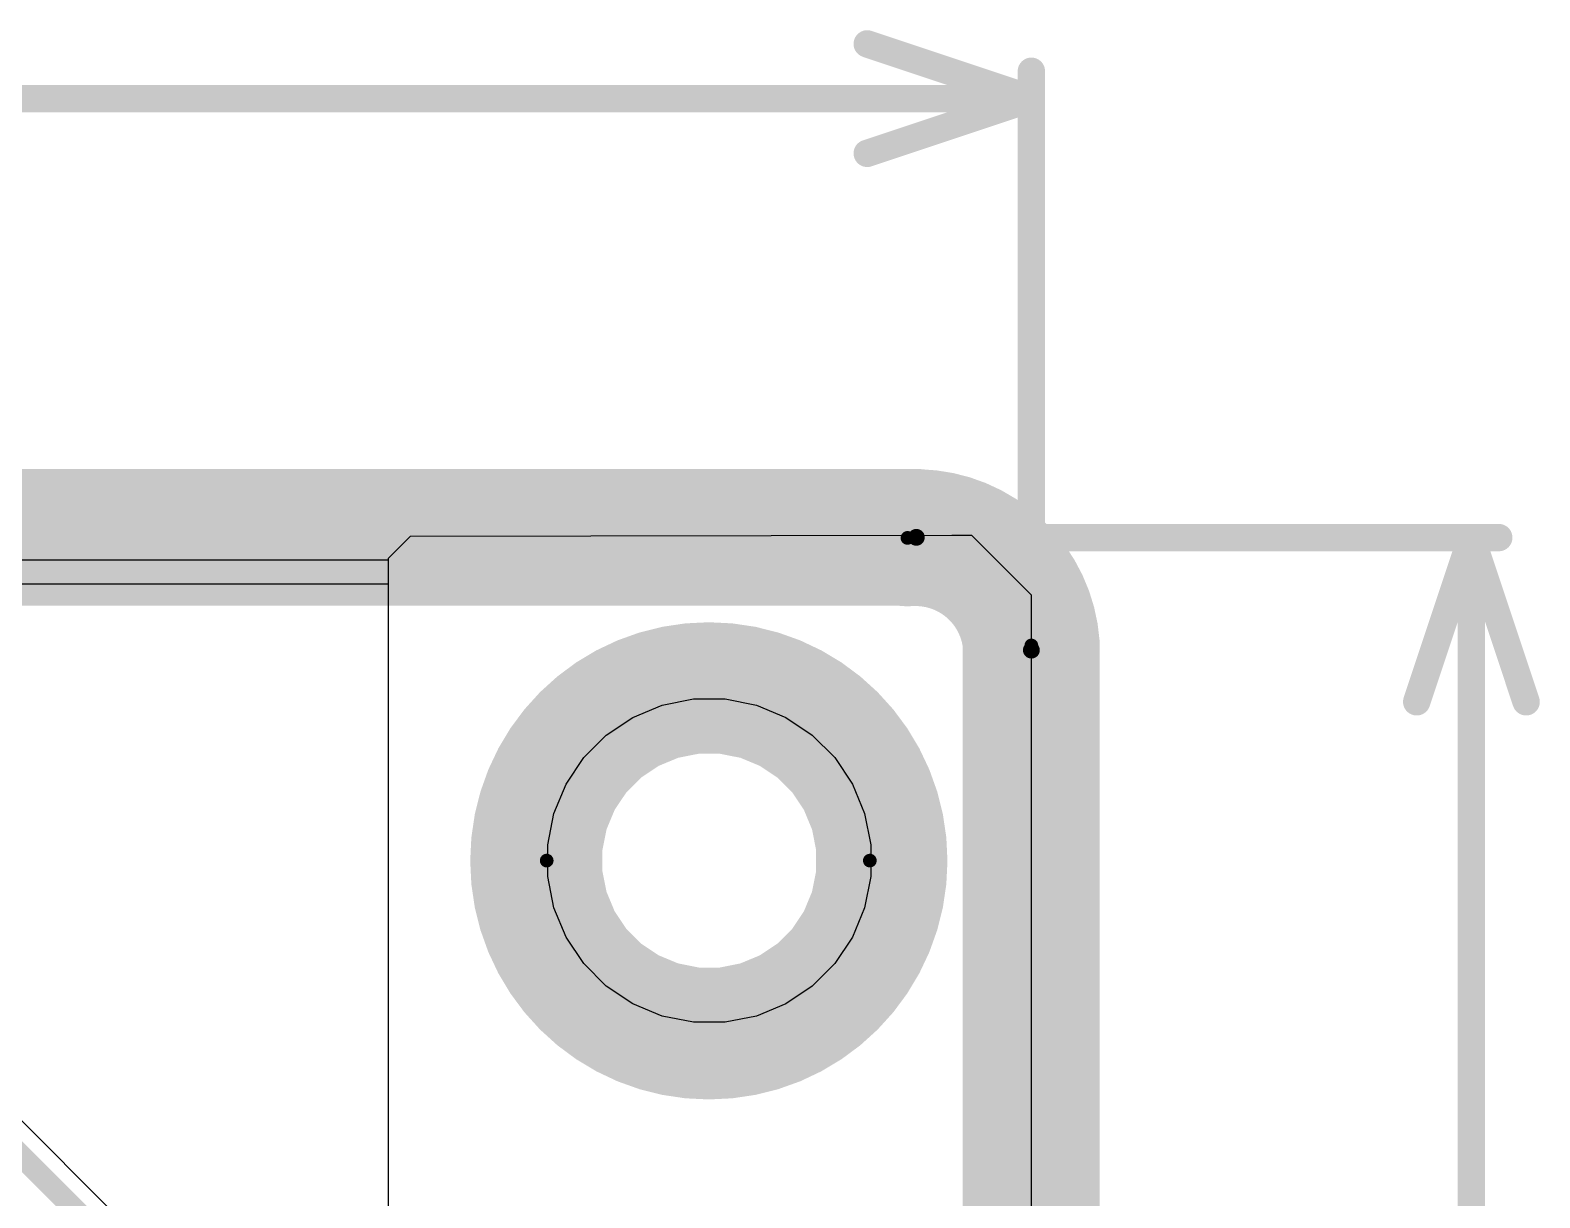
# Model space of a CAD drawing. Header units: inches. Extents: x -0.16 to 1.47, y -0.24 to 2.31.
# Drawn here: x 0.908 to 1.46, y 1.879 to 2.306 of the extents above; entities that cross this region are included whole.
import ezdxf

# ---------------------------------------------------------------- set-up
doc = ezdxf.new("R2010")
doc.units = ezdxf.units.IN
doc.header["$MEASUREMENT"] = 0
for name, color, linetype in [('Bottom Layer', 5, 'Continuous'), ('Bottom Overlay', 54, 'Continuous'), ('GND', 76, 'Continuous'), ('Keep-Out Layer', 6, 'Continuous'), ('Multi-Layer', 9, 'Continuous'), ('POWER', 16, 'Continuous'), ('Top Layer', 1, 'Continuous'), ('Top Overlay', 2, 'Continuous')]:
    doc.layers.add(name, color=color, linetype=linetype)

msp = doc.modelspace()

# ---------------------------------------------------------------- linework, layer by layer
at = {"layer": 'Bottom Layer'}
for p, q in [((1.04683, 2.12082), (1.03879, 2.11278)), ((1.24492, 2.1211), (1.04683, 2.12082)), ((1.25218, 2.1211), (1.24492, 2.1211)), ((1.27394, 2.09933), (1.25218, 2.1211)), ((-0.07399, 2.11224), (1.03879, 2.11224)), ((1.03879, 2.11278), (1.03879, 1.45478)), ((1.03879, 2.11224), (1.03879, 1.45478)), ((1.27394, 1.45393), (1.27394, 2.09933)), ((1.00149, 1.81065), (0.84349, 1.96865))]:
    msp.add_line(p, q, dxfattribs=at)
at = {"layer": 'Bottom Layer', "const_width": 0.008}
msp.add_lwpolyline([(0.837, 1.96216), (0.995, 1.80416)], dxfattribs=at)
at = {"layer": 'Bottom Overlay', "const_width": 0.05}
for points in [[(-0.09521, 2.12048), (1.23189, 2.12048)], [(-0.09521, 2.12048), (1.23189, 2.12048)], [(1.27394, -0.07282), (1.27394, 2.07928)]]:
    msp.add_lwpolyline(points, dxfattribs=at)
msp.add_lwpolyline([(1.22864, 2.12028, -0.414214), (1.27394, 2.08098)], format="xyb", dxfattribs=at)
msp.add_lwpolyline([(1.22864, 2.12028, -0.414214), (1.27394, 2.08098)], format="xyb", dxfattribs=at)
at = {"layer": 'Bottom Overlay'}
for points, const_width in [([(1.21614, 2.12028, 1), (1.24114, 2.12028, 1)], 0.025), ([(1.21614, 2.12028, 1), (1.24114, 2.12028, 1)], 0.025), ([(1.21939, 2.12048, 1), (1.24439, 2.12048, 1)], 0.025), ([(1.21939, 2.12048, 1), (1.24439, 2.12048, 1)], 0.025), ([(1.26144, 2.08098, 1), (1.28644, 2.08098, 1)], 0.025), ([(1.26144, 2.08098, 1), (1.28644, 2.08098, 1)], 0.025), ([(1.26144, 2.07928, 1), (1.28644, 2.07928, 1)], 0.025), ([(1.23567, 2.00228, 1), (1.07631, 2.00228, 1)], 0.015), ([(1.07256, 2.00228, 1), (1.08006, 2.00228, 1)], 0.0075), ([(1.23192, 2.00228, 1), (1.23942, 2.00228, 1)], 0.0075)]:
    msp.add_lwpolyline(points, format="xyb", close=True, dxfattribs=dict(at, const_width=const_width))
at = {"layer": 'GND'}
for p, q in [((1.04683, 2.12082), (1.03879, 2.11278)), ((1.24492, 2.1211), (1.04683, 2.12082)), ((1.25218, 2.1211), (1.24492, 2.1211)), ((1.27394, 2.09933), (1.25218, 2.1211)), ((1.03879, 2.11278), (1.03879, 1.45478)), ((-0.09204, 2.10348), (1.03879, 2.10348)), ((1.03879, 2.10348), (1.03879, 1.45478)), ((1.27394, 1.45393), (1.27394, 2.09933))]:
    msp.add_line(p, q, dxfattribs=at)
for points, const_width in [([(-0.09521, 2.12358), (1.23189, 2.12358)], 0.04), ([(1.23189, 2.12358), (1.23389, 2.12285)], 0.04), ([(1.23389, 2.12285), (1.23796, 2.12264)], 0.04), ([(1.23796, 2.12264), (1.24591, 2.12077)], 0.04), ([(1.24591, 2.12077), (1.25339, 2.1175)], 0.04), ([(1.25339, 2.1175), (1.26016, 2.11293)], 0.04), ([(1.26016, 2.11293), (1.26599, 2.10722)], 0.04), ([(1.26599, 2.10722), (1.2707, 2.10055)], 0.04), ([(1.2707, 2.10055), (1.27412, 2.09314)], 0.04), ([(1.27412, 2.09314), (1.27616, 2.08523)], 0.04), ([(1.27394, -0.07282), (1.27394, 2.07928)], 0.05), ([(1.27394, -0.07282), (1.27394, 2.07928)], 0.05), ([(1.27616, 2.08523), (1.27645, 2.08116)], 0.04), ([(1.27645, 2.08116), (1.27704, 2.07928)], 0.04), ([(1.27704, -0.07282), (1.27704, 2.07928)], 0.04), ([(1.13897, 2.05916), (1.15038, 2.06142)], 0.04), ([(1.15038, 2.06142), (1.16202, 2.06142)], 0.04), ([(1.16202, 2.06142), (1.17343, 2.05916)], 0.04), ([(1.12823, 2.0547), (1.13897, 2.05916)], 0.04), ([(1.17343, 2.05916), (1.18417, 2.0547)], 0.04), ([(1.11855, 2.04824), (1.12823, 2.0547)], 0.04), ([(1.18417, 2.0547), (1.19385, 2.04824)], 0.04), ([(1.11033, 2.04001), (1.11855, 2.04824)], 0.04), ([(1.19385, 2.04824), (1.20207, 2.04001)], 0.04), ([(1.10387, 2.03034), (1.11033, 2.04001)], 0.04), ([(1.20207, 2.04001), (1.20853, 2.03034)], 0.04), ([(1.09941, 2.0196), (1.10387, 2.03034)], 0.04), ([(1.20853, 2.03034), (1.21299, 2.0196)], 0.04), ([(1.09714, 2.00819), (1.09941, 2.0196)], 0.04), ([(1.21299, 2.0196), (1.21526, 2.00819)], 0.04), ([(1.09714, 2.00237), (1.09714, 2.00819)], 0.04), ([(1.21526, 2.00237), (1.21526, 2.00819)], 0.04), ([(1.09714, 1.99655), (1.09714, 2.00237)], 0.04), ([(1.21526, 1.99655), (1.21526, 2.00237)], 0.04), ([(1.09714, 1.99655), (1.09941, 1.98514)], 0.04), ([(1.21299, 1.98514), (1.21526, 1.99655)], 0.04), ([(1.09941, 1.98514), (1.10387, 1.9744)], 0.04), ([(1.20853, 1.9744), (1.21299, 1.98514)], 0.04), ([(1.10387, 1.9744), (1.11033, 1.96472)], 0.04), ([(1.20207, 1.96472), (1.20853, 1.9744)], 0.04), ([(1.11033, 1.96472), (1.11855, 1.9565)], 0.04), ([(1.19385, 1.9565), (1.20207, 1.96472)], 0.04), ([(1.11855, 1.9565), (1.12823, 1.95004)], 0.04), ([(1.18417, 1.95004), (1.19385, 1.9565)], 0.04), ([(1.12823, 1.95004), (1.13897, 1.94558)], 0.04), ([(1.17343, 1.94558), (1.18417, 1.95004)], 0.04), ([(1.13897, 1.94558), (1.15038, 1.94331)], 0.04), ([(1.16202, 1.94331), (1.17343, 1.94558)], 0.04), ([(1.15038, 1.94331), (1.16202, 1.94331)], 0.04)]:
    msp.add_lwpolyline(points, dxfattribs=dict(at, const_width=const_width))
for points, const_width in [([(1.22189, 2.12358, 1), (1.24189, 2.12358, 1)], 0.02), ([(1.22189, 2.12358, 1), (1.24189, 2.12358, 1)], 0.02), ([(1.22389, 2.12285, 1), (1.24389, 2.12285, 1)], 0.02), ([(1.22389, 2.12285, 1), (1.24389, 2.12285, 1)], 0.02), ([(1.22796, 2.12264, 1), (1.24796, 2.12264, 1)], 0.02), ([(1.22796, 2.12264, 1), (1.24796, 2.12264, 1)], 0.02), ([(1.23591, 2.12077, 1), (1.25591, 2.12077, 1)], 0.02), ([(1.23591, 2.12077, 1), (1.25591, 2.12077, 1)], 0.02), ([(1.24339, 2.1175, 1), (1.26339, 2.1175, 1)], 0.02), ([(1.24339, 2.1175, 1), (1.26339, 2.1175, 1)], 0.02), ([(1.25016, 2.11293, 1), (1.27016, 2.11293, 1)], 0.02), ([(1.25016, 2.11293, 1), (1.27016, 2.11293, 1)], 0.02), ([(1.25599, 2.10722, 1), (1.27599, 2.10722, 1)], 0.02), ([(1.25599, 2.10722, 1), (1.27599, 2.10722, 1)], 0.02), ([(1.2607, 2.10055, 1), (1.2807, 2.10055, 1)], 0.02), ([(1.2607, 2.10055, 1), (1.2807, 2.10055, 1)], 0.02), ([(1.26412, 2.09314, 1), (1.28412, 2.09314, 1)], 0.02), ([(1.26412, 2.09314, 1), (1.28412, 2.09314, 1)], 0.02), ([(1.26144, 2.07928, 1), (1.28644, 2.07928, 1)], 0.025), ([(1.26144, 2.07928, 1), (1.28644, 2.07928, 1)], 0.025), ([(1.26616, 2.08523, 1), (1.28616, 2.08523, 1)], 0.02), ([(1.26616, 2.08523, 1), (1.28616, 2.08523, 1)], 0.02), ([(1.26645, 2.08116, 1), (1.28645, 2.08116, 1)], 0.02), ([(1.26645, 2.08116, 1), (1.28645, 2.08116, 1)], 0.02), ([(1.26704, 2.07928, 1), (1.28704, 2.07928, 1)], 0.02), ([(1.26704, 2.07928, 1), (1.28704, 2.07928, 1)], 0.02), ([(1.14038, 2.06142, 1), (1.16038, 2.06142, 1)], 0.02), ([(1.14038, 2.06142, 1), (1.16038, 2.06142, 1)], 0.02), ([(1.15202, 2.06142, 1), (1.17202, 2.06142, 1)], 0.02), ([(1.15202, 2.06142, 1), (1.17202, 2.06142, 1)], 0.02), ([(1.12897, 2.05916, 1), (1.14897, 2.05916, 1)], 0.02), ([(1.12897, 2.05916, 1), (1.14897, 2.05916, 1)], 0.02), ([(1.16343, 2.05916, 1), (1.18343, 2.05916, 1)], 0.02), ([(1.16343, 2.05916, 1), (1.18343, 2.05916, 1)], 0.02), ([(1.11823, 2.0547, 1), (1.13823, 2.0547, 1)], 0.02), ([(1.11823, 2.0547, 1), (1.13823, 2.0547, 1)], 0.02), ([(1.17417, 2.0547, 1), (1.19417, 2.0547, 1)], 0.02), ([(1.17417, 2.0547, 1), (1.19417, 2.0547, 1)], 0.02), ([(1.10855, 2.04824, 1), (1.12855, 2.04824, 1)], 0.02), ([(1.10855, 2.04824, 1), (1.12855, 2.04824, 1)], 0.02), ([(1.18385, 2.04824, 1), (1.20385, 2.04824, 1)], 0.02), ([(1.18385, 2.04824, 1), (1.20385, 2.04824, 1)], 0.02), ([(1.10033, 2.04001, 1), (1.12033, 2.04001, 1)], 0.02), ([(1.10033, 2.04001, 1), (1.12033, 2.04001, 1)], 0.02), ([(1.19207, 2.04001, 1), (1.21207, 2.04001, 1)], 0.02), ([(1.19207, 2.04001, 1), (1.21207, 2.04001, 1)], 0.02), ([(1.09387, 2.03034, 1), (1.11387, 2.03034, 1)], 0.02), ([(1.09387, 2.03034, 1), (1.11387, 2.03034, 1)], 0.02), ([(1.19853, 2.03034, 1), (1.21853, 2.03034, 1)], 0.02), ([(1.19853, 2.03034, 1), (1.21853, 2.03034, 1)], 0.02), ([(1.08941, 2.0196, 1), (1.10941, 2.0196, 1)], 0.02), ([(1.08941, 2.0196, 1), (1.10941, 2.0196, 1)], 0.02), ([(1.20299, 2.0196, 1), (1.22299, 2.0196, 1)], 0.02), ([(1.20299, 2.0196, 1), (1.22299, 2.0196, 1)], 0.02), ([(1.08714, 2.00819, 1), (1.10714, 2.00819, 1)], 0.02), ([(1.08714, 2.00819, 1), (1.10714, 2.00819, 1)], 0.02), ([(1.20526, 2.00819, 1), (1.22526, 2.00819, 1)], 0.02), ([(1.20526, 2.00819, 1), (1.22526, 2.00819, 1)], 0.02), ([(1.08714, 2.00237, 1), (1.10714, 2.00237, 1)], 0.02), ([(1.08714, 2.00237, 1), (1.10714, 2.00237, 1)], 0.02), ([(1.20526, 2.00237, 1), (1.22526, 2.00237, 1)], 0.02), ([(1.20526, 2.00237, 1), (1.22526, 2.00237, 1)], 0.02), ([(1.08714, 1.99655, 1), (1.10714, 1.99655, 1)], 0.02), ([(1.08714, 1.99655, 1), (1.10714, 1.99655, 1)], 0.02), ([(1.20526, 1.99655, 1), (1.22526, 1.99655, 1)], 0.02), ([(1.20526, 1.99655, 1), (1.22526, 1.99655, 1)], 0.02), ([(1.08941, 1.98514, 1), (1.10941, 1.98514, 1)], 0.02), ([(1.08941, 1.98514, 1), (1.10941, 1.98514, 1)], 0.02), ([(1.20299, 1.98514, 1), (1.22299, 1.98514, 1)], 0.02), ([(1.20299, 1.98514, 1), (1.22299, 1.98514, 1)], 0.02), ([(1.09387, 1.9744, 1), (1.11387, 1.9744, 1)], 0.02), ([(1.09387, 1.9744, 1), (1.11387, 1.9744, 1)], 0.02), ([(1.19853, 1.9744, 1), (1.21853, 1.9744, 1)], 0.02), ([(1.19853, 1.9744, 1), (1.21853, 1.9744, 1)], 0.02), ([(1.10033, 1.96472, 1), (1.12033, 1.96472, 1)], 0.02), ([(1.10033, 1.96472, 1), (1.12033, 1.96472, 1)], 0.02), ([(1.19207, 1.96472, 1), (1.21207, 1.96472, 1)], 0.02), ([(1.19207, 1.96472, 1), (1.21207, 1.96472, 1)], 0.02), ([(1.10855, 1.9565, 1), (1.12855, 1.9565, 1)], 0.02), ([(1.10855, 1.9565, 1), (1.12855, 1.9565, 1)], 0.02), ([(1.18385, 1.9565, 1), (1.20385, 1.9565, 1)], 0.02), ([(1.18385, 1.9565, 1), (1.20385, 1.9565, 1)], 0.02), ([(1.11823, 1.95004, 1), (1.13823, 1.95004, 1)], 0.02), ([(1.11823, 1.95004, 1), (1.13823, 1.95004, 1)], 0.02), ([(1.17417, 1.95004, 1), (1.19417, 1.95004, 1)], 0.02), ([(1.17417, 1.95004, 1), (1.19417, 1.95004, 1)], 0.02), ([(1.12897, 1.94558, 1), (1.14897, 1.94558, 1)], 0.02), ([(1.12897, 1.94558, 1), (1.14897, 1.94558, 1)], 0.02), ([(1.16343, 1.94558, 1), (1.18343, 1.94558, 1)], 0.02), ([(1.16343, 1.94558, 1), (1.18343, 1.94558, 1)], 0.02), ([(1.14038, 1.94331, 1), (1.16038, 1.94331, 1)], 0.02), ([(1.14038, 1.94331, 1), (1.16038, 1.94331, 1)], 0.02), ([(1.15202, 1.94331, 1), (1.17202, 1.94331, 1)], 0.02), ([(1.15202, 1.94331, 1), (1.17202, 1.94331, 1)], 0.02)]:
    msp.add_lwpolyline(points, format="xyb", close=True, dxfattribs=dict(at, const_width=const_width))
at = {"layer": 'Keep-Out Layer', "const_width": 0.00616}
for points in [[(-0.09521, 2.12048), (1.23189, 2.12048)], [(1.27394, -0.07282), (1.27394, 2.07928)]]:
    msp.add_lwpolyline(points, dxfattribs=at)
at = {"layer": 'Keep-Out Layer', "const_width": 0.005}
msp.add_lwpolyline([(1.22864, 2.12028, -0.414214), (1.27394, 2.08098)], format="xyb", dxfattribs=at)
at = {"layer": 'Keep-Out Layer'}
for points, const_width in [([(1.22739, 2.12028, 1), (1.22989, 2.12028, 1)], 0.0025), ([(1.23035, 2.12048, 1), (1.23343, 2.12048, 1)], 0.00308), ([(1.2724, 2.07928, 1), (1.27548, 2.07928, 1)], 0.00308), ([(1.27269, 2.08098, 1), (1.27519, 2.08098, 1)], 0.0025), ([(1.21489, 2.00237, 1), (1.09677, 2.00237, 1)], 0.005), ([(1.09552, 2.00237, 1), (1.09802, 2.00237, 1)], 0.0025), ([(1.21364, 2.00237, 1), (1.21614, 2.00237, 1)], 0.0025)]:
    msp.add_lwpolyline(points, format="xyb", close=True, dxfattribs=dict(at, const_width=const_width))
at = {"layer": 'Multi-Layer'}
for p, q in [((1.12823, 2.0547), (1.13897, 2.05916)), ((1.13897, 2.05916), (1.15038, 2.06142)), ((1.15038, 2.06142), (1.1562, 2.06142)), ((1.1562, 2.06142), (1.16202, 2.06142)), ((1.16202, 2.06142), (1.17343, 2.05916)), ((1.17343, 2.05916), (1.18417, 2.0547)), ((1.11855, 2.04824), (1.12823, 2.0547)), ((1.18417, 2.0547), (1.19385, 2.04824)), ((1.11033, 2.04001), (1.11855, 2.04824)), ((1.19385, 2.04824), (1.20207, 2.04001)), ((1.10387, 2.03034), (1.11033, 2.04001)), ((1.20207, 2.04001), (1.20853, 2.03034)), ((1.09941, 2.0196), (1.10387, 2.03034)), ((1.20853, 2.03034), (1.21299, 2.0196)), ((1.09714, 2.00819), (1.09941, 2.0196)), ((1.21299, 2.0196), (1.21526, 2.00819)), ((1.09714, 2.00237), (1.09714, 2.00819)), ((1.21526, 2.00819), (1.21526, 2.00237)), ((1.09714, 1.99655), (1.09714, 2.00237)), ((1.21526, 2.00237), (1.21526, 1.99655)), ((1.09941, 1.98514), (1.09714, 1.99655)), ((1.21526, 1.99655), (1.21299, 1.98514)), ((1.10387, 1.9744), (1.09941, 1.98514)), ((1.21299, 1.98514), (1.20853, 1.9744)), ((1.11033, 1.96472), (1.10387, 1.9744)), ((1.20853, 1.9744), (1.20207, 1.96472)), ((1.11855, 1.9565), (1.11033, 1.96472)), ((1.20207, 1.96472), (1.19385, 1.9565)), ((1.12823, 1.95004), (1.11855, 1.9565)), ((1.19385, 1.9565), (1.18417, 1.95004)), ((1.13897, 1.94558), (1.12823, 1.95004)), ((1.18417, 1.95004), (1.17343, 1.94558)), ((1.15038, 1.94331), (1.13897, 1.94558)), ((1.1562, 1.94331), (1.15038, 1.94331)), ((1.1562, 1.94331), (1.1562, 1.94331)), ((1.16202, 1.94331), (1.1562, 1.94331)), ((1.17343, 1.94558), (1.16202, 1.94331))]:
    msp.add_line(p, q, dxfattribs=at)
at = {"layer": 'POWER'}
for p, q in [((1.04683, 2.12082), (1.03879, 2.11278)), ((1.24492, 2.1211), (1.04683, 2.12082)), ((1.25218, 2.1211), (1.24492, 2.1211)), ((1.27394, 2.09933), (1.25218, 2.1211)), ((1.03879, 2.11278), (1.03879, 1.45478)), ((-0.09204, 2.10348), (1.03879, 2.10348)), ((1.03879, 2.10348), (1.03879, 1.45478)), ((1.27394, 1.45393), (1.27394, 2.09933))]:
    msp.add_line(p, q, dxfattribs=at)
at = {"layer": 'POWER', "const_width": 0.04}
for points in [[(-0.09521, 2.12358), (1.23189, 2.12358)], [(1.23189, 2.12358), (1.23389, 2.12285)], [(1.23389, 2.12285), (1.23796, 2.12264)], [(1.23796, 2.12264), (1.24591, 2.12077)], [(1.24591, 2.12077), (1.25339, 2.1175)], [(1.25339, 2.1175), (1.26016, 2.11293)], [(1.26016, 2.11293), (1.26599, 2.10722)], [(1.26599, 2.10722), (1.2707, 2.10055)], [(1.2707, 2.10055), (1.27412, 2.09314)], [(1.27412, 2.09314), (1.27616, 2.08523)], [(1.27616, 2.08523), (1.27645, 2.08116)], [(1.27645, 2.08116), (1.27704, 2.07928)], [(1.27704, -0.07282), (1.27704, 2.07928)], [(1.13897, 2.05916), (1.15038, 2.06142)], [(1.15038, 2.06142), (1.16202, 2.06142)], [(1.16202, 2.06142), (1.17343, 2.05916)], [(1.12823, 2.0547), (1.13897, 2.05916)], [(1.17343, 2.05916), (1.18417, 2.0547)], [(1.11855, 2.04824), (1.12823, 2.0547)], [(1.18417, 2.0547), (1.19385, 2.04824)], [(1.11033, 2.04001), (1.11855, 2.04824)], [(1.19385, 2.04824), (1.20207, 2.04001)], [(1.10387, 2.03034), (1.11033, 2.04001)], [(1.20207, 2.04001), (1.20853, 2.03034)], [(1.09941, 2.0196), (1.10387, 2.03034)], [(1.20853, 2.03034), (1.21299, 2.0196)], [(1.09714, 2.00819), (1.09941, 2.0196)], [(1.21299, 2.0196), (1.21526, 2.00819)], [(1.09714, 2.00237), (1.09714, 2.00819)], [(1.21526, 2.00237), (1.21526, 2.00819)], [(1.09714, 1.99655), (1.09714, 2.00237)], [(1.21526, 1.99655), (1.21526, 2.00237)], [(1.09714, 1.99655), (1.09941, 1.98514)], [(1.21299, 1.98514), (1.21526, 1.99655)], [(1.09941, 1.98514), (1.10387, 1.9744)], [(1.20853, 1.9744), (1.21299, 1.98514)], [(1.10387, 1.9744), (1.11033, 1.96472)], [(1.20207, 1.96472), (1.20853, 1.9744)], [(1.11033, 1.96472), (1.11855, 1.9565)], [(1.19385, 1.9565), (1.20207, 1.96472)], [(1.11855, 1.9565), (1.12823, 1.95004)], [(1.18417, 1.95004), (1.19385, 1.9565)], [(1.12823, 1.95004), (1.13897, 1.94558)], [(1.17343, 1.94558), (1.18417, 1.95004)], [(1.13897, 1.94558), (1.15038, 1.94331)], [(1.16202, 1.94331), (1.17343, 1.94558)], [(1.15038, 1.94331), (1.16202, 1.94331)]]:
    msp.add_lwpolyline(points, dxfattribs=at)
at = {"layer": 'POWER', "const_width": 0.02}
for points in [[(1.22189, 2.12358, 1), (1.24189, 2.12358, 1)], [(1.22189, 2.12358, 1), (1.24189, 2.12358, 1)], [(1.22389, 2.12285, 1), (1.24389, 2.12285, 1)], [(1.22389, 2.12285, 1), (1.24389, 2.12285, 1)], [(1.22796, 2.12264, 1), (1.24796, 2.12264, 1)], [(1.22796, 2.12264, 1), (1.24796, 2.12264, 1)], [(1.23591, 2.12077, 1), (1.25591, 2.12077, 1)], [(1.23591, 2.12077, 1), (1.25591, 2.12077, 1)], [(1.24339, 2.1175, 1), (1.26339, 2.1175, 1)], [(1.24339, 2.1175, 1), (1.26339, 2.1175, 1)], [(1.25016, 2.11293, 1), (1.27016, 2.11293, 1)], [(1.25016, 2.11293, 1), (1.27016, 2.11293, 1)], [(1.25599, 2.10722, 1), (1.27599, 2.10722, 1)], [(1.25599, 2.10722, 1), (1.27599, 2.10722, 1)], [(1.2607, 2.10055, 1), (1.2807, 2.10055, 1)], [(1.2607, 2.10055, 1), (1.2807, 2.10055, 1)], [(1.26412, 2.09314, 1), (1.28412, 2.09314, 1)], [(1.26412, 2.09314, 1), (1.28412, 2.09314, 1)], [(1.26616, 2.08523, 1), (1.28616, 2.08523, 1)], [(1.26616, 2.08523, 1), (1.28616, 2.08523, 1)], [(1.26645, 2.08116, 1), (1.28645, 2.08116, 1)], [(1.26645, 2.08116, 1), (1.28645, 2.08116, 1)], [(1.26704, 2.07928, 1), (1.28704, 2.07928, 1)], [(1.26704, 2.07928, 1), (1.28704, 2.07928, 1)], [(1.14038, 2.06142, 1), (1.16038, 2.06142, 1)], [(1.14038, 2.06142, 1), (1.16038, 2.06142, 1)], [(1.15202, 2.06142, 1), (1.17202, 2.06142, 1)], [(1.15202, 2.06142, 1), (1.17202, 2.06142, 1)], [(1.12897, 2.05916, 1), (1.14897, 2.05916, 1)], [(1.12897, 2.05916, 1), (1.14897, 2.05916, 1)], [(1.16343, 2.05916, 1), (1.18343, 2.05916, 1)], [(1.16343, 2.05916, 1), (1.18343, 2.05916, 1)], [(1.11823, 2.0547, 1), (1.13823, 2.0547, 1)], [(1.11823, 2.0547, 1), (1.13823, 2.0547, 1)], [(1.17417, 2.0547, 1), (1.19417, 2.0547, 1)], [(1.17417, 2.0547, 1), (1.19417, 2.0547, 1)], [(1.10855, 2.04824, 1), (1.12855, 2.04824, 1)], [(1.10855, 2.04824, 1), (1.12855, 2.04824, 1)], [(1.18385, 2.04824, 1), (1.20385, 2.04824, 1)], [(1.18385, 2.04824, 1), (1.20385, 2.04824, 1)], [(1.10033, 2.04001, 1), (1.12033, 2.04001, 1)], [(1.10033, 2.04001, 1), (1.12033, 2.04001, 1)], [(1.19207, 2.04001, 1), (1.21207, 2.04001, 1)], [(1.19207, 2.04001, 1), (1.21207, 2.04001, 1)], [(1.09387, 2.03034, 1), (1.11387, 2.03034, 1)], [(1.09387, 2.03034, 1), (1.11387, 2.03034, 1)], [(1.19853, 2.03034, 1), (1.21853, 2.03034, 1)], [(1.19853, 2.03034, 1), (1.21853, 2.03034, 1)], [(1.08941, 2.0196, 1), (1.10941, 2.0196, 1)], [(1.08941, 2.0196, 1), (1.10941, 2.0196, 1)], [(1.20299, 2.0196, 1), (1.22299, 2.0196, 1)], [(1.20299, 2.0196, 1), (1.22299, 2.0196, 1)], [(1.08714, 2.00819, 1), (1.10714, 2.00819, 1)], [(1.08714, 2.00819, 1), (1.10714, 2.00819, 1)], [(1.20526, 2.00819, 1), (1.22526, 2.00819, 1)], [(1.20526, 2.00819, 1), (1.22526, 2.00819, 1)], [(1.08714, 2.00237, 1), (1.10714, 2.00237, 1)], [(1.08714, 2.00237, 1), (1.10714, 2.00237, 1)], [(1.20526, 2.00237, 1), (1.22526, 2.00237, 1)], [(1.20526, 2.00237, 1), (1.22526, 2.00237, 1)], [(1.08714, 1.99655, 1), (1.10714, 1.99655, 1)], [(1.08714, 1.99655, 1), (1.10714, 1.99655, 1)], [(1.20526, 1.99655, 1), (1.22526, 1.99655, 1)], [(1.20526, 1.99655, 1), (1.22526, 1.99655, 1)], [(1.08941, 1.98514, 1), (1.10941, 1.98514, 1)], [(1.08941, 1.98514, 1), (1.10941, 1.98514, 1)], [(1.20299, 1.98514, 1), (1.22299, 1.98514, 1)], [(1.20299, 1.98514, 1), (1.22299, 1.98514, 1)], [(1.09387, 1.9744, 1), (1.11387, 1.9744, 1)], [(1.09387, 1.9744, 1), (1.11387, 1.9744, 1)], [(1.19853, 1.9744, 1), (1.21853, 1.9744, 1)], [(1.19853, 1.9744, 1), (1.21853, 1.9744, 1)], [(1.10033, 1.96472, 1), (1.12033, 1.96472, 1)], [(1.10033, 1.96472, 1), (1.12033, 1.96472, 1)], [(1.19207, 1.96472, 1), (1.21207, 1.96472, 1)], [(1.19207, 1.96472, 1), (1.21207, 1.96472, 1)], [(1.10855, 1.9565, 1), (1.12855, 1.9565, 1)], [(1.10855, 1.9565, 1), (1.12855, 1.9565, 1)], [(1.18385, 1.9565, 1), (1.20385, 1.9565, 1)], [(1.18385, 1.9565, 1), (1.20385, 1.9565, 1)], [(1.11823, 1.95004, 1), (1.13823, 1.95004, 1)], [(1.11823, 1.95004, 1), (1.13823, 1.95004, 1)], [(1.17417, 1.95004, 1), (1.19417, 1.95004, 1)], [(1.17417, 1.95004, 1), (1.19417, 1.95004, 1)], [(1.12897, 1.94558, 1), (1.14897, 1.94558, 1)], [(1.12897, 1.94558, 1), (1.14897, 1.94558, 1)], [(1.16343, 1.94558, 1), (1.18343, 1.94558, 1)], [(1.16343, 1.94558, 1), (1.18343, 1.94558, 1)], [(1.14038, 1.94331, 1), (1.16038, 1.94331, 1)], [(1.14038, 1.94331, 1), (1.16038, 1.94331, 1)], [(1.15202, 1.94331, 1), (1.17202, 1.94331, 1)], [(1.15202, 1.94331, 1), (1.17202, 1.94331, 1)]]:
    msp.add_lwpolyline(points, format="xyb", close=True, dxfattribs=at)
at = {"layer": 'Top Layer'}
for p, q in [((1.04683, 2.12082), (1.03879, 2.11278)), ((1.24492, 2.1211), (1.04683, 2.12082)), ((1.25218, 2.1211), (1.24492, 2.1211)), ((1.27394, 2.09933), (1.25218, 2.1211)), ((-0.07399, 2.11224), (1.03879, 2.11224)), ((1.03879, 2.11278), (1.03879, 1.45478)), ((1.03879, 2.11224), (1.03879, 1.59842)), ((1.27394, 1.45393), (1.27394, 2.09933))]:
    msp.add_line(p, q, dxfattribs=at)
at = {"layer": 'Top Overlay'}
for points, const_width in [([(1.21394, 2.30078), (1.27394, 2.28078)], 0.01), ([(1.27394, 2.11598), (1.27394, 2.29078)], 0.01), ([(0.70482, 2.28078), (1.27394, 2.28078)], 0.01), ([(1.21394, 2.26078), (1.27394, 2.28078)], 0.01), ([(-0.09521, 2.12048), (1.23189, 2.12048)], 0.05), ([(1.26664, 2.12039), (1.44479, 2.12039)], 0.01), ([(1.41479, 2.06039), (1.43479, 2.12039)], 0.01), ([(1.43479, 2.12039), (1.45479, 2.06039)], 0.01), ([(1.43479, 1.13609), (1.43479, 2.12039)], 0.01), ([(1.27384, -0.07282), (1.27384, 2.07928)], 0.05)]:
    msp.add_lwpolyline(points, dxfattribs=dict(at, const_width=const_width))
for points, const_width in [([(1.21144, 2.30078, 1), (1.21644, 2.30078, 1)], 0.005), ([(1.27144, 2.29078, 1), (1.27644, 2.29078, 1)], 0.005), ([(1.27144, 2.28078, 1), (1.27644, 2.28078, 1)], 0.005), ([(1.27144, 2.28078, 1), (1.27644, 2.28078, 1)], 0.005), ([(1.27144, 2.28078, 1), (1.27644, 2.28078, 1)], 0.005), ([(1.21144, 2.26078, 1), (1.21644, 2.26078, 1)], 0.005), ([(1.21614, 2.12028, 1), (1.24114, 2.12028, 1)], 0.025), ([(1.21939, 2.12048, 1), (1.24439, 2.12048, 1)], 0.025), ([(1.26414, 2.12039, 1), (1.26914, 2.12039, 1)], 0.005), ([(1.43229, 2.12039, 1), (1.43729, 2.12039, 1)], 0.005), ([(1.43229, 2.12039, 1), (1.43729, 2.12039, 1)], 0.005), ([(1.43229, 2.12039, 1), (1.43729, 2.12039, 1)], 0.005), ([(1.44229, 2.12039, 1), (1.44729, 2.12039, 1)], 0.005), ([(1.27144, 2.11598, 1), (1.27644, 2.11598, 1)], 0.005), ([(1.26134, 2.07928, 1), (1.28634, 2.07928, 1)], 0.025), ([(1.26144, 2.08098, 1), (1.28644, 2.08098, 1)], 0.025), ([(1.23577, 2.00228, 1), (1.07641, 2.00228, 1)], 0.015), ([(1.41229, 2.06039, 1), (1.41729, 2.06039, 1)], 0.005), ([(1.45229, 2.06039, 1), (1.45729, 2.06039, 1)], 0.005), ([(1.07266, 2.00228, 1), (1.08016, 2.00228, 1)], 0.0075), ([(1.23202, 2.00228, 1), (1.23952, 2.00228, 1)], 0.0075)]:
    msp.add_lwpolyline(points, format="xyb", close=True, dxfattribs=dict(at, const_width=const_width))
at = {"layer": 'Top Overlay', "const_width": 0.05}
msp.add_lwpolyline([(1.22864, 2.12028, -0.414214), (1.27394, 2.08098)], format="xyb", dxfattribs=at)

doc.saveas('drawing.dxf')
